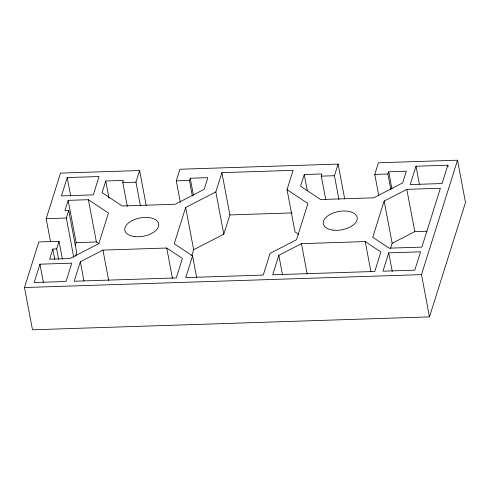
<?xml version="1.0" encoding="UTF-8"?>
<svg xmlns="http://www.w3.org/2000/svg" width="490" height="490" viewBox="0 0 490 490"><rect width="100%" height="100%" fill="white"/><g stroke="black" fill="none" stroke-linecap="round" stroke-linejoin="round"><path stroke-width="0.73" d="M127.29 206.321L122.806 182.592L123.364 180.418L105.76 180.988L102.085 192.65L122.139 205.978L175.218 204.257L204.165 189.336L207.84 177.674L190.236 178.244L189.416 180.424L192.362 196M325.789 199.871L321.299 176.143L321.857 173.968L304.253 174.538L300.578 186.2L320.632 199.528L373.711 197.807L402.664 182.886L406.333 171.224L388.729 171.794L387.909 173.981L390.855 189.55M378.837 195.908L374.77 174.403L378.433 162.784L457.513 160.212L465.5 202.48L429.473 316.889L32.487 329.788L24.5 287.52L38.851 241.938L59.021 241.282L62.383 259.081M50.519 241.68L46.17 218.693L60.527 173.111L139.607 170.544L146.192 205.396M39.953 264.19L34.178 282.528L66.003 281.493L71.779 263.154L39.953 264.19L43.457 282.73M67.228 177.564L61.452 195.908L93.278 194.873L99.053 176.535L67.228 177.564L70.732 196.104M59.021 241.282L56.632 248.853L52.828 249.055L49.631 259.198L69.868 258.542L98.821 243.622L108.455 213.034L88.396 199.706L68.159 200.361L64.968 210.51L68.723 210.461L76.71 252.73L75.625 256.178M73.763 257.342L66.34 218.038L68.723 210.461M75.233 245.533L76.146 242.636L68.159 200.361M80.323 261.764L74.192 281.229L176.278 277.916L182.403 258.444L166.729 248.026L102.955 250.096L80.323 261.764L83.968 281.046M140.434 205.892L135.951 182.164L139.607 170.544M180.338 202.358L176.278 180.853L179.94 169.234L338.1 164.095L344.691 198.946M298.814 234.416L295.017 231.893L287.03 189.624L293.1 170.336L221.897 172.651L215.821 191.933L185.673 207.472L174.256 243.714L192.57 255.884L196.631 277.389M191.829 255.541L193.66 249.741L185.673 207.472M192.57 255.884L185.728 277.603L263.234 275.086L270.076 253.361L296.505 239.745L307.916 203.503L287.03 189.624M193.66 249.741L223.808 234.202L229.884 214.92L221.897 172.651M278.816 255.315L272.685 274.78L374.77 271.466L380.895 251.995L365.221 241.576L301.448 243.653L278.816 255.315L282.461 274.596M338.927 199.448L334.443 175.714L338.1 164.095M384.166 201.023L372.749 237.264L389.158 248.167L421.853 247.107L440.381 188.27L406.798 189.361L384.166 201.023L392.153 243.291L390.555 248.369M388.735 252.858L382.96 271.197L414.785 270.161L420.561 251.823L388.735 252.858L392.239 271.399M416.01 166.232L410.234 184.577L442.06 183.542L447.836 165.204L416.01 166.232L419.514 184.773M429.473 316.889L421.486 274.621L457.513 160.212M392.153 243.291L414.785 231.629L426.998 231.231M122.806 182.592L135.951 182.164M176.278 180.853L189.416 180.424M321.299 176.143L334.443 175.714M374.77 174.403L387.909 173.981M46.17 218.693L66.34 218.038M229.884 214.92L291.997 212.905M76.146 242.636L96.383 241.974L98.894 243.64M24.5 287.52L421.486 274.621M447.836 165.204L448.117 166.686M406.798 189.361L414.785 231.629M388.729 171.794L391.951 188.852M365.221 241.576L370.967 271.981M304.253 174.538L307.334 190.855M301.448 243.653L307.193 274.057M215.821 191.933L223.808 234.202M190.236 178.244L193.458 195.302M166.729 248.026L172.468 278.43M105.76 180.988L108.982 198.046M102.955 250.096L108.7 280.5M88.396 199.706L96.383 241.974M56.632 248.853L58.592 259.235M52.828 249.055L54.788 259.437M134.481 236.56A17.248 9.292 -10.7 0 0 158.736 224.065A17.248 9.292 -10.7 0 0 132.061 220.641A17.248 9.292 -10.7 0 0 134.481 236.56M332.973 230.116A17.248 9.292 -10.7 0 0 357.228 217.615A17.248 9.292 -10.7 0 0 330.554 214.197A17.248 9.292 -10.7 0 0 332.973 230.116"/></g></svg>
